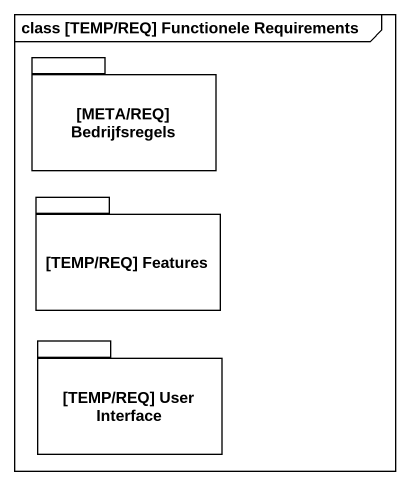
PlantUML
@startuml
mainframe class [TEMP/REQ] Functionele Requirements
package "[META/REQ] Bedrijfsregels" as META_REQ_Bedrijfsregels {
}
package "[TEMP/REQ] Features" as TEMP_REQ_Features {
}
package "[TEMP/REQ] User Interface" as TEMP_REQ_User_Interface {
}
@enduml
